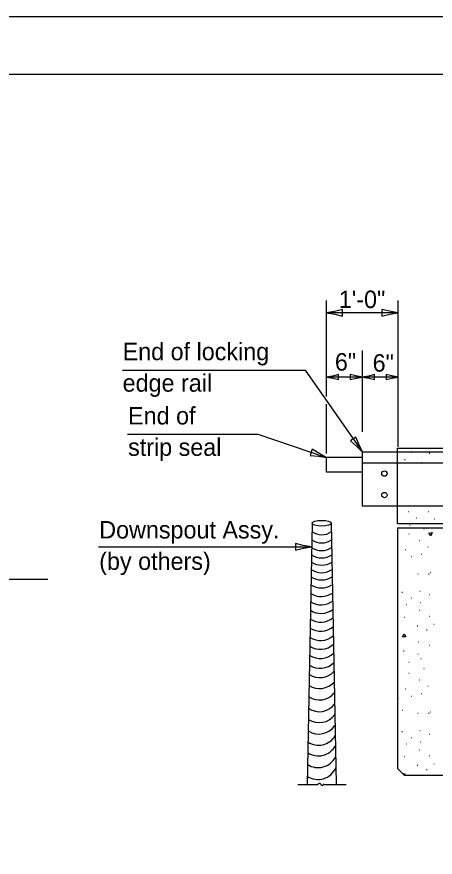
# Model space of a CAD drawing. Extents: x 0 to 2.83, y 0 to 1.83.
# Drawn here: x 0.771 to 1.076, y 1.222 to 1.833 of the extents above; entities that cross this region are included whole.
import ezdxf

# ---------------------------------------------------------------- set-up
doc = ezdxf.new("R2010")
doc.units = 0
for name, color, linetype in [('RD_Pr_Roadway_Dimensions', 7, 'Continuous'), ('RD_Pr_Roadway_Items', 7, 'Continuous'), ('RD_Pr_Roadway_Notes', 7, 'Continuous'), ('SH_General_Details', 7, 'Continuous'), ('SH_Printer_Plotting_Border', 7, 'Continuous')]:
    doc.layers.add(name, color=color, linetype=linetype)

msp = doc.modelspace()

# ---------------------------------------------------------------- linework, layer by layer
at = {"layer": 'RD_Pr_Roadway_Dimensions'}
for p, q in [((0.99637, 1.5572), (0.99637, 1.62683)), ((1.04875, 1.52043), (1.04875, 1.62683)), ((1.04846, 1.61804), (0.99637, 1.61804)), ((1.02256, 1.53129), (1.02256, 1.59047)), ((1.02256, 1.5712), (0.99637, 1.5712)), ((1.04874, 1.5712), (1.02256, 1.5712)), ((0.99637, 1.51573), (0.99637, 1.55156))]:
    msp.add_line(p, q, dxfattribs=at)
for points in [[(1.00803, 1.6156), (1.00804, 1.61804), (1.00804, 1.62048), (1.0022, 1.61905), (0.99637, 1.61804), (1.00259, 1.61691)], [(1.0368, 1.62048), (1.03679, 1.61804), (1.03679, 1.6156), (1.04263, 1.61703), (1.04846, 1.61804), (1.04224, 1.61917)], [(1.00512, 1.56937), (1.00512, 1.5712), (1.00512, 1.57303), (1.00074, 1.57196), (0.99637, 1.5712), (1.00104, 1.57035)], [(1.01381, 1.57303), (1.01381, 1.5712), (1.01381, 1.56937), (1.01818, 1.57044), (1.02256, 1.5712), (1.01789, 1.57205)], [(1.0313, 1.56937), (1.03131, 1.5712), (1.03131, 1.57303), (1.02693, 1.57196), (1.02256, 1.5712), (1.02722, 1.57035)], [(1.04, 1.57303), (1.03999, 1.5712), (1.03999, 1.56937), (1.04437, 1.57044), (1.04874, 1.5712), (1.04408, 1.57205)]]:
    msp.add_lwpolyline(points, close=True, dxfattribs=at)
at = {"layer": 'RD_Pr_Roadway_Items'}
for p, q in [((1.02256, 1.47727), (1.02256, 1.51666)), ((1.29643, 1.51666), (1.02256, 1.51666)), ((1.04819, 1.46469), (1.04819, 1.51949)), ((1.04819, 1.51949), (1.21534, 1.51949)), ((1.05815, 1.51664), (1.05845, 1.51664)), ((1.02256, 1.51281), (0.99637, 1.51281)), ((0.99637, 1.50216), (0.99637, 1.51281)), ((1.05336, 1.51121), (1.05366, 1.51121)), ((1.07131, 1.51575), (1.07161, 1.51575)), ((1.29627, 1.50852), (1.02256, 1.50852)), ((1.06569, 1.50906), (1.06599, 1.50906)), ((1.02256, 1.50216), (0.99637, 1.50216)), ((1.29627, 1.47727), (1.02256, 1.47727)), ((1.07042, 1.47351), (1.07072, 1.47351)), ((1.05581, 1.47341), (1.05611, 1.47341)), ((1.06191, 1.46887), (1.06221, 1.46887)), ((1.07507, 1.46798), (1.07537, 1.46798)), ((0.98598, 1.46488), (0.9825, 1.27493)), ((0.9999, 1.46488), (1.00338, 1.27504)), ((1.04819, 1.46469), (1.29627, 1.46469)), ((1.04819, 1.46156), (1.04819, 1.28636)), ((1.04819, 1.46156), (1.15504, 1.46156)), ((1.05713, 1.46344), (1.05742, 1.46344)), ((1.06945, 1.46129), (1.06975, 1.46129)), ((1.05643, 1.45727), (1.05672, 1.45727)), ((1.06734, 1.46081), (1.06764, 1.46081)), ((1.06409, 1.45235), (1.06438, 1.45235)), ((1.05403, 1.44578), (1.05433, 1.44578)), ((1.07019, 1.4478), (1.07048, 1.4478)), ((1.05834, 1.44061), (1.05864, 1.44061)), ((1.0654, 1.44237), (1.0657, 1.44237)), ((1.06301, 1.42811), (1.0633, 1.42811)), ((1.07079, 1.42811), (1.07108, 1.42811)), ((1.07222, 1.42925), (1.07252, 1.42925)), ((1.0514, 1.41473), (1.0517, 1.41473)), ((1.06444, 1.41549), (1.06474, 1.41549)), ((1.07114, 1.41297), (1.07144, 1.41297)), ((1.05798, 1.41057), (1.05828, 1.41057)), ((1.0648, 1.40729), (1.0651, 1.40729)), ((1.05475, 1.40577), (1.05505, 1.40577)), ((1.06397, 1.40161), (1.06426, 1.40161)), ((1.05296, 1.39656), (1.05325, 1.39656)), ((1.07126, 1.39732), (1.07156, 1.39732)), ((1.06253, 1.39025), (1.06283, 1.39025)), ((1.0745, 1.39139), (1.07479, 1.39139)), ((1.06935, 1.38722), (1.06965, 1.38722)), ((1.06337, 1.37851), (1.06366, 1.37851)), ((1.0715, 1.37624), (1.0718, 1.37624)), ((1.0526, 1.37208), (1.05289, 1.37208)), ((1.06289, 1.36968), (1.06318, 1.36968)), ((1.05643, 1.36375), (1.05672, 1.36375)), ((1.06516, 1.3664), (1.06546, 1.3664)), ((1.06734, 1.35934), (1.06764, 1.35934)), ((1.05643, 1.35579), (1.05672, 1.35579)), ((1.06409, 1.35087), (1.06438, 1.35087)), ((1.07019, 1.34633), (1.07048, 1.34633)), ((1.05403, 1.34431), (1.05433, 1.34431)), ((1.05834, 1.33914), (1.05864, 1.33914)), ((1.0654, 1.3409), (1.0657, 1.3409)), ((1.05176, 1.32891), (1.05206, 1.32891)), ((1.07222, 1.32778), (1.07252, 1.32778)), ((1.06301, 1.32664), (1.0633, 1.32664)), ((1.07079, 1.32664), (1.07108, 1.32664)), ((1.0514, 1.31326), (1.0517, 1.31326)), ((1.05798, 1.3091), (1.05828, 1.3091)), ((1.06444, 1.31402), (1.06474, 1.31402)), ((1.07114, 1.3115), (1.07144, 1.3115)), ((1.05475, 1.3043), (1.05505, 1.3043)), ((1.0648, 1.30582), (1.0651, 1.30582)), ((1.06397, 1.30014), (1.06426, 1.30014)), ((1.05296, 1.29509), (1.05325, 1.29509)), ((1.07126, 1.29585), (1.07156, 1.29585)), ((1.05307, 1.28148), (1.04819, 1.28636)), ((1.06253, 1.28878), (1.06283, 1.28878)), ((1.06935, 1.28575), (1.06965, 1.28575)), ((1.0745, 1.28991), (1.07479, 1.28991)), ((1.05307, 1.28148), (1.29627, 1.28148)), ((0.97568, 1.27493), (0.99025, 1.27493)), ((0.9943, 1.27493), (1.01071, 1.27493))]:
    msp.add_line(p, q, dxfattribs=at)
for points in [[(1.07097, 1.45763), (1.07334, 1.45807), (1.07252, 1.45569), (1.07097, 1.45763)], [(1.0517, 1.38216), (1.05291, 1.38435), (1.05411, 1.38216), (1.0517, 1.38216)], [(1.04819, 1.3383), (1.04845, 1.33729)], [(1.04845, 1.33729), (1.04819, 1.33736)], [(1.05247, 1.28208), (1.05291, 1.28288)], [(1.05291, 1.28288), (1.05367, 1.28148)]]:
    msp.add_lwpolyline(points, dxfattribs=at)
for centre in [(1.03863, 1.50104), (1.03863, 1.48541)]:
    msp.add_circle(centre, 0.00195, dxfattribs=at)
for centre, radius, start, end in [((0.99297, 1.46806), 0.0116, 232.25795, 307.37347), ((0.99296, 1.46279), 0.01224, 233.98468, 305.79112), ((0.99295, 1.45744), 0.0125, 234.27628, 305.55938), ((0.99295, 1.45296), 0.01333, 236.30129, 303.56825), ((0.99294, 1.44263), 0.01371, 236.45051, 303.42588), ((0.99296, 1.44885), 0.01443, 238.71204, 301.20959), ((0.99293, 1.43775), 0.0141, 237.07788, 302.77201), ((0.99282, 1.43193), 0.0141, 237.07788, 302.77201), ((0.99271, 1.42564), 0.0141, 237.07788, 305.1695), ((0.9926, 1.41962), 0.0141, 237.07788, 306.2603), ((0.99248, 1.41341), 0.0141, 237.07788, 307.40139), ((0.99237, 1.40701), 0.0141, 237.07788, 308.59448), ((0.99225, 1.40043), 0.0141, 237.07788, 309.84226), ((0.99212, 1.39366), 0.0141, 237.07788, 311.1496), ((0.992, 1.38726), 0.0141, 237.07788, 312.40816), ((0.99188, 1.38059), 0.0141, 237.07788, 313.74821), ((0.99175, 1.37349), 0.0141, 237.07788, 315.20549), ((0.99163, 1.36667), 0.0141, 237.07788, 316.63994), ((0.99148, 1.35872), 0.0141, 237.07788, 318.3591), ((0.99133, 1.35045), 0.0141, 237.07788, 320.21106), ((0.99117, 1.34189), 0.0141, 237.07788, 322.20243), ((0.99102, 1.3339), 0.0141, 237.07788, 324.14351), ((0.99087, 1.32562), 0.0141, 237.07788, 326.25003), ((0.99072, 1.31754), 0.0141, 237.07788, 328.42244), ((0.99058, 1.30973), 0.0141, 237.07788, 330.64726), ((0.99042, 1.30118), 0.0141, 237.07788, 333.27205), ((0.99027, 1.29253), 0.0141, 237.07788, 336.18034), ((0.99124, 1.27458), 0.00105, 19.65608, 176.18286), ((0.9932, 1.27519), 0.000997, 194.81762, 299.68043), ((0.99285, 1.27576), 0.00167, 300.17893, 342.50145)]:
    msp.add_arc(centre, radius, start, end, dxfattribs=at)
msp.add_ellipse((0.99294, 1.46488), major_axis=(0.00696, 0), ratio=0.293294, dxfattribs=at)
at = {"layer": 'RD_Pr_Roadway_Notes'}
for p, q in [((0.84801, 1.57623), (0.98103, 1.57623)), ((0.98103, 1.57623), (1.02256, 1.51666)), ((0.85157, 1.52975), (0.9465, 1.52975)), ((0.9465, 1.52975), (0.99637, 1.51281)), ((0.83042, 1.44764), (0.98566, 1.44764)), ((0.6605, 1.42414), (0.79351, 1.42414))]:
    msp.add_line(p, q, dxfattribs=at)
for points in [[(1.01789, 1.52762), (1.01589, 1.52623), (1.01388, 1.52484), (1.01839, 1.52087), (1.02256, 1.51666), (1.01993, 1.52241)], [(0.98612, 1.51887), (0.98532, 1.51656), (0.98454, 1.51425), (0.99052, 1.51373), (0.99637, 1.51281), (0.99084, 1.51588)], [(0.97401, 1.45008), (0.974, 1.44764), (0.974, 1.4452), (0.97983, 1.44663), (0.98566, 1.44764), (0.97944, 1.44877)]]:
    msp.add_lwpolyline(points, close=True, dxfattribs=at)
at = {"layer": 'SH_General_Details'}
msp.add_line((2.83332, 1.83333), (0, 1.83333), dxfattribs=at)
msp.add_lwpolyline([(0.16667, 1.79166), (2.79166, 1.79166), (2.79166, 0.04167), (0.16667, 0.04167)], close=True, dxfattribs=at)
at = {"layer": 'SH_Printer_Plotting_Border'}
msp.add_lwpolyline([(0, 0), (2.83332, 0), (2.83332, 1.83333), (0, 1.83333)], close=True, dxfattribs=at)

# ---------------------------------------------------------------- texts
at = {"layer": 'RD_Pr_Roadway_Dimensions'}
for s, p in [('1\'-0"', (1.00545, 1.62145)), ('6"', (1.00258, 1.57593)), ('6"', (1.03004, 1.57518))]:
    msp.add_text(s, height=0.0127, dxfattribs=at).set_placement(p)
at = {"layer": 'RD_Pr_Roadway_Notes'}
for s, p in [('End of locking', (0.84805, 1.58345)), ('edge rail', (0.84805, 1.56059)), ('End of', (0.85202, 1.53675)), ('strip seal', (0.85202, 1.51389)), ('Downspout Assy.', (0.83102, 1.4538)), ('(by others)', (0.83102, 1.43094))]:
    msp.add_text(s, height=0.0127, dxfattribs=at).set_placement(p)

doc.saveas('drawing.dxf')
